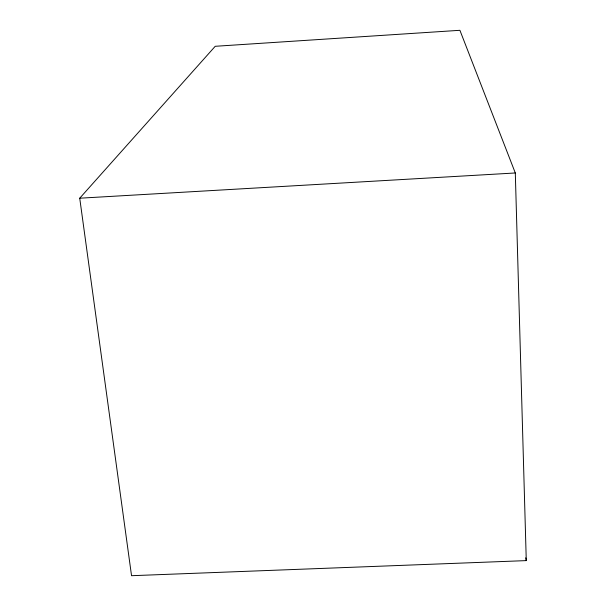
<?xml version="1.0" encoding="UTF-8"?>
<svg xmlns="http://www.w3.org/2000/svg" width="606" height="606" viewBox="0 0 606 606"><rect width="100%" height="100%" fill="white"/><g stroke="black" fill="none" stroke-linecap="round" stroke-linejoin="round"><path stroke-width="0.91" d="M79.727 198.207L215.221 46.291L459.909 30.3L515.305 172.975L526.273 560.611L131.54 575.7L79.727 198.207L515.305 172.975M525.743 557.823L526.273 560.611"/></g></svg>
